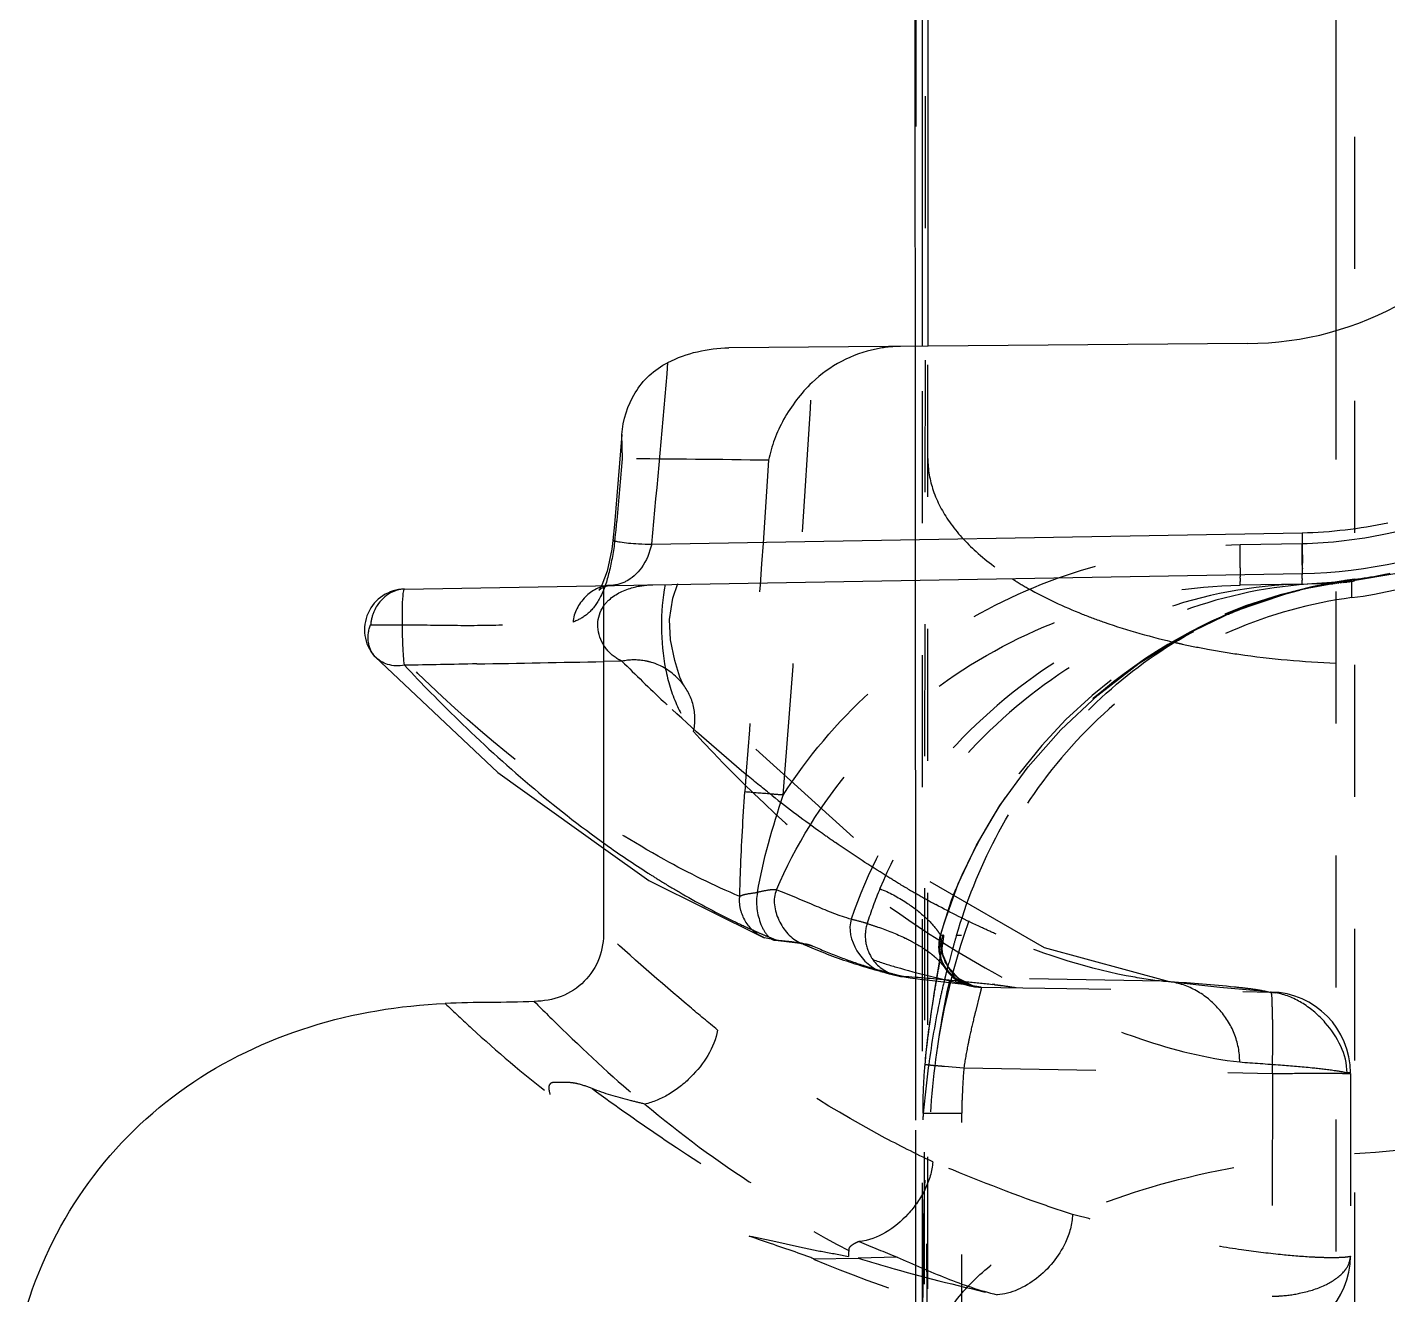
# Model space of a CAD drawing. Header units: millimetres. Extents: x 1540 to 3369, y -3458 to 1222.
# Drawn here: x 2617.17 to 2634.01, y -458.93 to -443.24 of the extents above; entities that cross this region are included whole.
import ezdxf

# ---------------------------------------------------------------- set-up
doc = ezdxf.new("R2010")
doc.units = ezdxf.units.MM
doc.header["$LTSCALE"] = 16.335
doc.linetypes.add('HIDDEN', pattern=[0.2, 0.1, -0.1])
doc.layers.add('21', color=7, linetype='CONTINUOUS')

msp = doc.modelspace()

# ---------------------------------------------------------------- linework, layer by layer
at = {"layer": '21', "color": 8, "linetype": 'HIDDEN'}
for p, q in [((2633.596, -431.526), (2633.596, -465.339)), ((2628.271, -462.06), (2628.295, -435.268)), ((2633.366, -446.956), (2633.366, -480.408)), ((2628.161, -448.339), (2628.161, -447.189)), ((2628.251, -472.244), (2628.251, -447.186)), ((2628.315, -481.721), (2628.315, -447.185)), ((2624.536, -448.579), (2624.526, -448.28)), ((2628.162, -448.577), (2628.161, -448.339)), ((2628.163, -450.083), (2628.162, -448.577)), ((2624.418, -449.59), (2624.418, -449.59)), ((2624.442, -449.591), (2624.418, -449.59)), ((2632.179, -449.642), (2632.947, -449.628)), ((2628.164, -451.701), (2628.163, -450.083)), ((2633.564, -450.298), (2633.564, -450.089)), ((2633.564, -450.089), (2633.565, -450.089)), ((2633.579, -450.099), (2633.566, -450.1)), ((2624.282, -450.143), (2624.256, -450.188)), ((2624.351, -450.15), (2624.372, -450.148)), ((2632.947, -450.131), (2632.179, -450.145)), ((2632.745, -450.249), (2632.66, -450.274)), ((2632.745, -450.249), (2632.902, -450.208)), ((2633.256, -450.134), (2633.307, -450.129)), ((2633.307, -450.129), (2633.307, -450.128)), ((2633.323, -450.126), (2633.332, -450.125)), ((2633.349, -450.123), (2633.357, -450.122)), ((2633.372, -450.12), (2633.38, -450.119)), ((2633.393, -450.117), (2633.4, -450.116)), ((2633.417, -450.114), (2633.422, -450.114)), ((2633.436, -450.112), (2633.441, -450.112)), ((2633.456, -450.11), (2633.505, -450.105)), ((2633.52, -450.103), (2633.534, -450.102)), ((2624.53, -451.085), (2624.303, -451.089)), ((2625.266, -451.344), (2625.227, -451.302)), ((2625.265, -451.344), (2625.282, -451.366)), ((2628.165, -453.159), (2628.164, -451.701)), ((2628.165, -453.496), (2628.165, -453.159)), ((2624.303, -453.399), (2624.861, -453.799)), ((2628.166, -454.394), (2628.165, -453.496)), ((2624.861, -453.799), (2626.29, -454.507)), ((2628.166, -454.586), (2628.166, -454.394)), ((2628.467, -454.48), (2628.502, -454.473)), ((2626.442, -454.537), (2626.292, -454.507)), ((2626.408, -454.536), (2626.442, -454.537)), ((2626.702, -454.57), (2626.732, -454.575)), ((2626.732, -454.575), (2626.758, -454.581)), ((2626.741, -454.573), (2626.746, -454.576)), ((2626.746, -454.576), (2626.882, -454.606)), ((2626.761, -454.582), (2626.746, -454.576)), ((2626.773, -454.587), (2626.823, -454.609)), ((2626.823, -454.609), (2626.879, -454.633)), ((2628.166, -454.708), (2628.166, -454.586)), ((2628.467, -454.48), (2628.45, -454.584)), ((2628.45, -454.586), (2628.461, -454.705)), ((2628.47, -454.48), (2628.471, -454.485)), ((2628.471, -454.485), (2628.471, -454.485)), ((2628.731, -454.479), (2628.672, -454.479)), ((2628.166, -454.89), (2628.166, -454.708)), ((2628.469, -454.737), (2628.395, -455.172)), ((2628.487, -454.796), (2628.509, -454.845)), ((2628.488, -454.796), (2628.499, -454.823)), ((2627.73, -454.923), (2627.751, -454.928)), ((2627.751, -454.928), (2627.828, -454.939)), ((2627.913, -454.971), (2627.928, -454.975)), ((2627.928, -454.975), (2627.976, -454.985)), ((2628.166, -455.076), (2628.166, -454.89)), ((2628.499, -454.823), (2628.551, -454.913)), ((2628.533, -454.886), (2628.534, -454.888)), ((2628.534, -454.888), (2628.551, -454.913)), ((2627.976, -454.984), (2628.097, -455.002)), ((2627.976, -454.985), (2628.043, -454.99)), ((2631.208, -455.046), (2628.043, -454.99)), ((2628.166, -455.22), (2628.166, -455.076)), ((2628.335, -455.033), (2628.441, -455.046)), ((2628.441, -455.046), (2628.757, -455.081)), ((2628.815, -455.088), (2628.74, -455.073)), ((2628.757, -455.081), (2628.8, -455.086)), ((2628.8, -455.086), (2628.807, -455.087)), ((2628.803, -455.087), (2628.856, -455.098)), ((2628.807, -455.087), (2628.815, -455.088)), ((2628.856, -455.098), (2628.946, -455.117)), ((2628.931, -455.116), (2628.931, -455.116)), ((2628.944, -455.117), (2628.944, -455.117)), ((2628.944, -455.117), (2628.945, -455.117)), ((2628.945, -455.117), (2628.946, -455.117)), ((2628.946, -455.117), (2632.563, -455.18)), ((2628.952, -455.117), (2628.96, -455.117)), ((2628.959, -455.117), (2628.954, -455.117)), ((2628.96, -455.117), (2628.959, -455.117)), ((2628.975, -455.117), (2628.975, -455.117)), ((2631.302, -455.052), (2631.208, -455.046)), ((2631.305, -455.053), (2631.302, -455.052)), ((2628.166, -455.795), (2628.166, -455.22)), ((2628.376, -455.294), (2628.357, -455.419)), ((2628.395, -455.172), (2628.376, -455.294)), ((2628.96, -455.2), (2628.904, -455.423)), ((2632.619, -455.188), (2632.521, -455.179)), ((2632.563, -455.18), (2632.558, -455.18)), ((2632.563, -455.18), (2632.563, -455.18)), ((2632.643, -455.193), (2632.619, -455.188)), ((2628.357, -455.419), (2628.338, -455.546)), ((2628.338, -455.546), (2628.321, -455.674)), ((2628.166, -456.076), (2628.166, -455.795)), ((2628.321, -455.674), (2628.305, -455.801)), ((2628.166, -456.764), (2628.166, -456.076)), ((2628.277, -456.075), (2628.277, -456.076)), ((2628.52, -456.098), (2628.761, -456.119)), ((2628.761, -456.119), (2632.58, -456.186)), ((2632.58, -456.186), (2632.576, -458.945)), ((2633.545, -456.18), (2633.503, -456.179)), ((2633.545, -456.191), (2633.545, -458.448)), ((2628.166, -458.524), (2628.166, -456.764)), ((2628.252, -456.677), (2628.737, -456.677)), ((2628.737, -460.061), (2628.737, -456.677)), ((2626.903, -458.48), (2627.452, -458.471)), ((2627.934, -458.462), (2627.452, -458.471)), ((2628.166, -459.402), (2628.166, -458.524))]:
    msp.add_line(p, q, dxfattribs=at)
at = {"layer": '21', "color": 7, "linetype": 'Continuous'}
for p, q in [((2628.161, -438.941), (2628.166, -444.466)), ((2628.251, -447.186), (2628.251, -438.95)), ((2628.315, -438.956), (2628.315, -447.185)), ((2633.366, -439.544), (2633.366, -446.956)), ((2628.159, -444.467), (2628.158, -444.167)), ((2628.159, -444.74), (2628.159, -444.467)), ((2628.161, -447.189), (2628.159, -444.74)), ((2632.271, -447.151), (2625.851, -447.207)), ((2624.526, -448.28), (2624.437, -449.393)), ((2624.437, -449.393), (2624.418, -449.59)), ((2624.898, -449.635), (2632.946, -449.495)), ((2621.838, -450.192), (2632.947, -449.998)), ((2624.348, -449.97), (2624.282, -450.143)), ((2624.303, -450.149), (2624.303, -454.426)), ((2621.473, -451.031), (2621.464, -451.022)), ((2621.476, -451.029), (2622.994, -452.46)), ((2622.994, -452.46), (2624.303, -453.399))]:
    msp.add_line(p, q, dxfattribs=at)
msp.add_lwpolyline([(2624.418, -449.59), (2624.405, -449.696), (2624.348, -449.97)], dxfattribs=at)
at = {"layer": '21', "color": 8, "linetype": 'HIDDEN'}
for points in [[(2624.256, -450.188), (2624.244, -450.204), (2624.267, -450.185), (2624.336, -450.154), (2624.351, -450.15)], [(2625.282, -451.366), (2625.281, -451.364), (2625.246, -451.282), (2625.184, -451.076), (2625.129, -450.821), (2625.118, -450.568), (2625.159, -450.304), (2625.22, -450.124)], [(2628.471, -454.485), (2628.517, -454.326), (2628.691, -453.842), (2628.917, -453.36), (2629.205, -452.872), (2629.555, -452.391), (2629.961, -451.932), (2630.42, -451.503), (2630.931, -451.11), (2631.491, -450.762), (2632.098, -450.471), (2632.745, -450.249)], [(2632.902, -450.208), (2632.919, -450.204), (2632.84, -450.224)], [(2633.032, -450.178), (2633.082, -450.168), (2633.216, -450.143), (2633.307, -450.128)], [(2631.305, -455.052), (2629.76, -454.631), (2627.397, -453.268), (2625.227, -451.302)], [(2626.425, -454.538), (2626.564, -454.552), (2626.702, -454.57)], [(2626.741, -454.573), (2626.753, -454.579), (2626.758, -454.581)], [(2626.879, -454.633), (2626.909, -454.645), (2626.94, -454.658), (2626.971, -454.67), (2627.003, -454.683), (2627.036, -454.696)], [(2628.461, -454.705), (2628.473, -454.747), (2628.466, -454.724), (2628.463, -454.71), (2628.471, -454.485)], [(2628.49, -454.6), (2628.489, -454.606), (2628.482, -454.656), (2628.47, -454.732)], [(2628.975, -455.117), (2628.879, -455.105), (2628.693, -455.011), (2628.566, -454.866), (2628.502, -454.714), (2628.489, -454.611), (2628.49, -454.6)], [(2627.036, -454.696), (2627.069, -454.709), (2627.102, -454.721), (2627.136, -454.734), (2627.17, -454.746), (2627.204, -454.759), (2627.238, -454.771), (2627.272, -454.783), (2627.307, -454.795)], [(2627.307, -454.795), (2627.342, -454.806), (2627.377, -454.818), (2627.412, -454.829), (2627.447, -454.84), (2627.482, -454.851)], [(2627.482, -454.851), (2627.517, -454.862), (2627.553, -454.873), (2627.588, -454.883), (2627.624, -454.893), (2627.659, -454.903), (2627.695, -454.913), (2627.759, -454.931)], [(2627.759, -454.931), (2627.783, -454.937), (2627.808, -454.945), (2627.838, -454.953), (2627.873, -454.962), (2627.908, -454.971), (2627.913, -454.971)], [(2628.533, -454.886), (2628.533, -454.886), (2628.533, -454.886), (2628.531, -454.883), (2628.527, -454.878), (2628.522, -454.869), (2628.515, -454.857), (2628.51, -454.848), (2628.499, -454.823)], [(2628.509, -454.845), (2628.618, -454.988), (2628.749, -455.074)], [(2628.856, -455.098), (2628.844, -455.095), (2628.66, -455.01), (2628.534, -454.888)], [(2628.097, -455.002), (2628.22, -455.019), (2628.335, -455.033)], [(2628.928, -455.116), (2628.913, -455.115), (2628.828, -455.1), (2628.756, -455.074), (2628.662, -455.015)], [(2628.749, -455.074), (2628.923, -455.116), (2628.931, -455.116)], [(2632.643, -455.193), (2632.396, -455.164), (2631.927, -455.122), (2631.302, -455.052)], [(2632.544, -455.181), (2632.577, -455.183), (2632.619, -455.188)], [(2628.305, -455.801), (2628.292, -455.923), (2628.281, -456.037), (2628.277, -456.076)]]:
    msp.add_lwpolyline(points, dxfattribs=at)
at = {"layer": '21', "color": 7, "linetype": 'Continuous'}
for centre, radius, start, end in [((2632.271, -443.251), 3.9, 269.9936, 90), ((2632.841, -443.963), 6.036, 271, 0), ((2405.301, -428.823), 220.581, 354.58612, 355.17203), ((2632.803, -443.719), 5.778, 271.4202, 282.0328), ((2621.846, -450.695), 0.503, 91.0005, 220.5907), ((2614.395, 43.802), 494.99, 270.96521, 271.14695)]:
    msp.add_arc(centre, radius, start, end, dxfattribs=at)
at = {"layer": '21', "color": 8, "linetype": 'HIDDEN'}
for centre, radius, start, end in [((2632.841, -444.096), 6.036, 271, 359.9969), ((2373.246, -432.389), 254.094, 355.40587, 356.55994), ((2623.073, -675.411), 226.837, 89.17399, 89.63048), ((2632.803, -443.848), 5.782, 271.42, 281.7424), ((2634.287, -456.081), 6.036, 96.8716, 164.6191), ((2634.311, -455.648), 5.622, 98.928, 100.3003), ((2634.304, -455.606), 5.58, 97.2934, 98.9284), ((2634.239, -455.635), 5.588, 96.922, 97.9793), ((2632.876, -444.448), 5.669, 277.2977, 280.5462), ((2632.864, -444.381), 5.737, 280.542, 281.8143), ((2634.324, -455.713), 5.688, 102.1194, 112.5535), ((2634.222, -455.605), 5.556, 105.425, 106.3354), ((2634.206, -455.546), 5.495, 103.7309, 105.4264), ((2634.191, -455.487), 5.434, 102.7649, 103.7295), ((2634.18, -455.434), 5.38, 101.2686, 102.7657), ((2634.168, -455.374), 5.318, 99.8707, 101.2683), ((2634.318, -455.685), 5.66, 100.3007, 102.1199), ((2634.347, -456.388), 6.348, 98.0008, 99.8978), ((2634.304, -455.672), 5.643, 112.5597, 113.7742), ((2633.457, -441.744), 9.343, 257.2224, 257.6742), ((2633.529, -441.407), 9.688, 257.6825, 259.585), ((2641.826, -433.738), 24.496, 225.0836, 226.7599), ((2641.482, -434.103), 23.994, 226.763, 226.9056), ((2636.883, -439.42), 16.963, 231.7848, 234.3645), ((2636.066, -440.553), 15.566, 234.3768, 235.1463), ((2631.512, -443.286), 12.367, 234.4991, 237.4166), ((2631.08, -443.952), 11.573, 237.4477, 238.3345), ((2634.164, -443.476), 12.077, 239.0457, 240.3711), ((2633.839, -444.046), 11.421, 240.3719, 241.6331), ((2629.792, -446.29), 8.902, 244.0381, 245.7305), ((2626.48, -454.051), 0.494, 194.3983, 230.9822), ((2629.652, -446.597), 8.564, 245.7379, 246.3026), ((2629.568, -446.789), 8.355, 246.3013, 247.1393), ((2629.471, -447.02), 8.104, 247.1392, 248.0568), ((2629.525, -448.642), 6.523, 246.0915, 249.2861), ((2628.952, -454.614), 0.503, 164.6164, 269), ((2639.047, -457.606), 10.837, 164.0587, 165.4878), ((2640.052, -457.892), 11.883, 163.3198, 164.0679), ((2629.417, -448.927), 6.219, 249.2909, 252.37), ((2629.288, -449.328), 5.797, 252.3832, 254.6484), ((2629.215, -449.59), 5.526, 254.66, 255.4589), ((2627.893, -455.352), 0.791, 40.5242, 42.3787), ((2627.964, -455.293), 0.699, 35.5766, 40.5862), ((2638.01, -457.338), 9.766, 165.9428, 166.4705), ((2638.328, -457.418), 10.094, 165.5002, 165.9432), ((2624.511, -502.975), 48.115, 85.0626, 85.7905), ((2637.459, -457.207), 9.2, 166.4624, 167.8563), ((2632.103, -439.376), 16.054, 257.908, 258.1384), ((2628.955, -454.641), 0.476, 260.6366, 268.9474), ((2628.038, -464.549), 9.526, 83.3427, 83.5311), ((2627.934, -504.147), 49.211, 86.0572, 86.1858), ((2632.545, -456.18), 1, 0.0003, 89.0001), ((2635.112, -456.677), 6.861, 174.974, 178.3237), ((2641.867, -457.906), 13.664, 172.323, 174.8411), ((2635.158, -456.677), 6.421, 175.0207, 178.3407), ((2635.098, -456.675), 6.362, 178.3406, 180.0162), ((2642.663, -457.983), 14.463, 174.8214, 175.154), ((2632.545, -458.448), 1, 271.5, 0)]:
    msp.add_arc(centre, radius, start, end, dxfattribs=at)
at = {"layer": '21', "color": 7, "linetype": 'Continuous'}
for points, knots in [([(2628.158, -444.167), (2628.158, -443.678), (2628.157, -441.936), (2628.156, -440.194), (2628.156, -438.941)], [0, 0, 0, 0, 0.280427, 1, 1, 1, 1]), ([(2624.527, -448.28), (2624.541, -448.099), (2624.627, -447.827), (2624.858, -447.537), (2625.015, -447.431), (2625.1, -447.388)], [0, 0, 0, 0, 0.49385, 0.740895, 1, 1, 1, 1]), ([(2624.418, -449.59), (2624.418, -449.593), (2624.431, -449.594), (2624.444, -449.599), (2624.475, -449.603), (2624.529, -449.613), (2624.617, -449.623), (2624.691, -449.629), (2624.733, -449.631)], [0, 0, 0, 0, 0.02099, 0.079156, 0.171036, 0.292651, 0.609403, 1, 1, 1, 1]), ([(2632.946, -449.495), (2632.948, -449.559), (2632.949, -449.652), (2632.95, -449.771), (2632.951, -449.847), (2632.949, -449.907), (2632.951, -449.957), (2632.946, -449.978), (2632.95, -449.998), (2632.947, -449.998)], [0, 0, 0, 0, 0.382092, 0.555532, 0.706999, 0.831269, 0.923447, 0.980345, 1, 1, 1, 1]), ([(2624.898, -449.635), (2624.872, -449.738), (2624.802, -449.924), (2624.652, -450.061), (2624.575, -450.099)], [0, 0, 0, 0, 0.553393, 1, 1, 1, 1]), ([(2621.664, -450.24), (2621.598, -450.276), (2621.521, -450.351), (2621.473, -450.441), (2621.462, -450.465)], [0, 0, 0, 0, 0.740192, 1, 1, 1, 1]), ([(2621.82, -450.277), (2621.822, -450.256), (2621.825, -450.227), (2621.831, -450.202), (2621.835, -450.192), (2621.838, -450.192)], [0, 0, 0, 0, 0.722795, 0.915927, 1, 1, 1, 1]), ([(2621.812, -450.503), (2621.812, -450.481), (2621.813, -450.405), (2621.816, -450.33), (2621.82, -450.277)], [0, 0, 0, 0, 0.292078, 1, 1, 1, 1]), ([(2624.296, -450.873), (2624.254, -450.8), (2624.206, -450.634), (2624.257, -450.467), (2624.303, -450.401)], [0, 0, 0, 0, 0.51548, 1, 1, 1, 1]), ([(2621.829, -451.05), (2621.825, -451.011), (2621.814, -450.829), (2621.81, -450.646), (2621.812, -450.503)], [0, 0, 0, 0, 0.215999, 1, 1, 1, 1]), ([(2621.838, -451.135), (2621.769, -451.147), (2621.634, -451.144), (2621.516, -451.073), (2621.475, -451.028)], [0, 0, 0, 0, 0.535541, 1, 1, 1, 1]), ([(2621.838, -451.135), (2621.837, -451.129), (2621.833, -451.101), (2621.831, -451.073), (2621.829, -451.05)], [0, 0, 0, 0, 0.214741, 1, 1, 1, 1]), ([(2621.838, -451.135), (2622.054, -451.365), (2622.834, -452.16), (2623.682, -452.891), (2624.331, -453.354)], [0, 0, 0, 0, 0.283996, 1, 1, 1, 1]), ([(2624.303, -454.426), (2624.301, -454.539), (2624.273, -454.771), (2624.078, -455.062), (2623.788, -455.257), (2623.558, -455.291), (2623.445, -455.297)], [0, 0, 0, 0, 0.250106, 0.499971, 0.749779, 1, 1, 1, 1]), ([(2617.169, -459.055), (2617.337, -458.515), (2617.852, -457.481), (2619.089, -456.273), (2620.646, -455.532), (2621.777, -455.345), (2622.342, -455.321)], [0, 0, 0, 0, 0.249928, 0.499819, 0.749882, 1, 1, 1, 1])]:
    msp.add_open_spline(points, degree=3, knots=knots, dxfattribs=at)
at = {"layer": '21', "color": 8, "linetype": 'HIDDEN'}
for points, knots in [([(2633.564, -450.298), (2634.307, -450.201), (2635.755, -449.7), (2637.482, -448.24), (2638.61, -446.305), (2638.877, -444.833), (2638.877, -444.103)], [0, 0, 0, 0, 0.254132, 0.504644, 0.752425, 1, 1, 1, 1]), ([(2633.98, -449.509), (2634.507, -449.396), (2635.536, -449.023), (2636.848, -448.038), (2637.813, -446.713), (2638.173, -445.678), (2638.278, -445.15)], [0, 0, 0, 0, 0.249996, 0.499998, 0.749999, 1, 1, 1, 1]), ([(2627.975, -447.188), (2627.874, -447.189), (2627.477, -447.233), (2627.096, -447.428), (2626.882, -447.636)], [0, 0, 0, 0, 0.252129, 1, 1, 1, 1]), ([(2626.882, -447.636), (2626.745, -447.77), (2626.511, -448.068), (2626.381, -448.423), (2626.343, -448.598)], [0, 0, 0, 0, 0.517185, 1, 1, 1, 1]), ([(2624.442, -449.591), (2624.452, -449.508), (2624.486, -449.171), (2624.512, -448.833), (2624.536, -448.579)], [0, 0, 0, 0, 0.246901, 1, 1, 1, 1]), ([(2628.315, -448.576), (2628.315, -448.71), (2628.365, -448.991), (2628.578, -449.387), (2628.919, -449.756), (2629.204, -449.966), (2629.362, -450.067)], [0, 0, 0, 0, 0.212101, 0.442324, 0.702808, 1, 1, 1, 1]), ([(2624.442, -449.591), (2624.424, -449.722), (2624.383, -449.965), (2624.284, -450.283), (2624.124, -450.504), (2623.986, -450.577), (2623.924, -450.601)], [0, 0, 0, 0, 0.334077, 0.617816, 0.831006, 1, 1, 1, 1]), ([(2626.524, -452.741), (2626.826, -452.273), (2627.556, -451.41), (2628.932, -450.428), (2630.503, -449.806), (2631.621, -449.654), (2632.179, -449.642)], [0, 0, 0, 0, 0.249983, 0.49998, 0.749995, 1, 1, 1, 1]), ([(2632.183, -449.998), (2632.183, -449.971), (2632.182, -449.853), (2632.181, -449.734), (2632.179, -449.642)], [0, 0, 0, 0, 0.226001, 1, 1, 1, 1]), ([(2632.947, -450.131), (2632.95, -450.131), (2632.946, -450.111), (2632.951, -450.09), (2632.949, -450.04), (2632.951, -449.98), (2632.95, -449.904), (2632.949, -449.786), (2632.948, -449.693), (2632.947, -449.628)], [0, 0, 0, 0, 0.019656, 0.076554, 0.168731, 0.293, 0.444467, 0.617908, 1, 1, 1, 1]), ([(2629.362, -450.067), (2629.426, -450.107), (2629.703, -450.273), (2629.997, -450.409), (2630.226, -450.501)], [0, 0, 0, 0, 0.235159, 1, 1, 1, 1]), ([(2632.179, -450.145), (2632.183, -450.145), (2632.178, -450.125), (2632.184, -450.103), (2632.182, -450.053), (2632.183, -450.018), (2632.183, -449.997)], [0, 0, 0, 0, 0.066461, 0.260792, 0.576196, 1, 1, 1, 1]), ([(2633.566, -450.098), (2633.559, -450.099), (2633.516, -450.103), (2633.474, -450.103), (2633.439, -450.103)], [0, 0, 0, 0, 0.171123, 1, 1, 1, 1]), ([(2633.566, -450.088), (2633.574, -450.088), (2633.602, -450.088), (2633.583, -450.096), (2633.578, -450.096)], [0, 0, 0, 0, 0.652159, 1, 1, 1, 1]), ([(2624.372, -450.148), (2624.263, -450.15), (2624.045, -450.271), (2623.934, -450.486), (2623.924, -450.601)], [0, 0, 0, 0, 0.486477, 1, 1, 1, 1]), ([(2624.303, -450.401), (2624.322, -450.374), (2624.42, -450.263), (2624.561, -450.2), (2624.67, -450.171)], [0, 0, 0, 0, 0.232606, 1, 1, 1, 1]), ([(2625.065, -450.136), (2625.001, -450.478), (2625.001, -450.997), (2625.181, -451.607), (2625.327, -451.858), (2625.414, -451.956)], [0, 0, 0, 0, 0.54996, 0.792732, 1, 1, 1, 1]), ([(2626.441, -453.916), (2626.677, -453.364), (2627.322, -452.324), (2628.703, -451.118), (2630.367, -450.349), (2631.577, -450.155), (2632.179, -450.145)], [0, 0, 0, 0, 0.248831, 0.498992, 0.750165, 1, 1, 1, 1]), ([(2632.947, -450.131), (2632.339, -450.142), (2631.112, -450.378), (2629.482, -451.278), (2628.149, -452.586), (2627.561, -453.696), (2627.368, -454.279)], [0, 0, 0, 0, 0.247993, 0.498315, 0.74959, 1, 1, 1, 1]), ([(2633.121, -450.126), (2632.563, -450.152), (2631.433, -450.394), (2629.889, -451.193), (2628.575, -452.364), (2627.943, -453.365), (2627.722, -453.899)], [0, 0, 0, 0, 0.242622, 0.494558, 0.748779, 1, 1, 1, 1]), ([(2633.311, -450.12), (2633.302, -450.12), (2633.239, -450.12), (2633.175, -450.123), (2633.121, -450.126)], [0, 0, 0, 0, 0.1412, 1, 1, 1, 1]), ([(2633.307, -450.128), (2633.316, -450.127), (2633.349, -450.123), (2633.319, -450.12), (2633.311, -450.12)], [0, 0, 0, 0, 0.544484, 1, 1, 1, 1]), ([(2633.564, -450.298), (2633.054, -450.365), (2632.054, -450.64), (2630.737, -451.436), (2629.694, -452.53), (2628.96, -453.815), (2628.521, -455.196), (2628.247, -457.064), (2628.251, -458.47), (2628.251, -459.4)], [0, 0, 0, 0, 0.132127, 0.262679, 0.390737, 0.516309, 0.639585, 0.761059, 1, 1, 1, 1]), ([(2621.419, -450.634), (2621.653, -450.631), (2622.107, -450.635), (2622.76, -450.646), (2623.27, -450.626), (2623.651, -450.662), (2623.836, -450.634), (2623.924, -450.601)], [0, 0, 0, 0, 0.279473, 0.543101, 0.780939, 0.888366, 1, 1, 1, 1]), ([(2628.67, -454.481), (2628.79, -454.063), (2629.123, -453.242), (2629.852, -452.121), (2630.819, -451.161), (2631.61, -450.692), (2632.029, -450.508)], [0, 0, 0, 0, 0.243594, 0.491812, 0.743684, 1, 1, 1, 1]), ([(2630.226, -450.501), (2630.316, -450.536), (2630.697, -450.678), (2631.089, -450.787), (2631.39, -450.856)], [0, 0, 0, 0, 0.238422, 1, 1, 1, 1]), ([(2621.467, -451.019), (2621.427, -450.972), (2621.369, -450.84), (2621.393, -450.701), (2621.419, -450.634)], [0, 0, 0, 0, 0.466115, 1, 1, 1, 1]), ([(2625.988, -453.995), (2625.667, -453.863), (2624.963, -453.511), (2623.349, -452.501), (2622.179, -451.453), (2621.419, -450.634)], [0, 0, 0, 0, 0.182648, 0.4125, 1, 1, 1, 1]), ([(2631.71, -450.646), (2630.937, -451.03), (2629.555, -452.118), (2628.695, -453.664), (2628.47, -454.48)], [0, 0, 0, 0, 0.504871, 1, 1, 1, 1]), ([(2624.53, -451.084), (2624.505, -451.073), (2624.411, -451.022), (2624.335, -450.941), (2624.296, -450.873)], [0, 0, 0, 0, 0.266629, 1, 1, 1, 1]), ([(2631.778, -450.935), (2631.906, -450.959), (2632.432, -451.045), (2632.964, -451.092), (2633.366, -451.107)], [0, 0, 0, 0, 0.244769, 1, 1, 1, 1]), ([(2624.894, -451.099), (2624.865, -451.091), (2624.747, -451.063), (2624.621, -451.066), (2624.53, -451.084)], [0, 0, 0, 0, 0.244418, 1, 1, 1, 1]), ([(2638.613, -453.055), (2638.416, -452.759), (2637.793, -452.21), (2636.577, -451.638), (2635.057, -451.245), (2633.947, -451.129), (2633.366, -451.107)], [0, 0, 0, 0, 0.185678, 0.420221, 0.696992, 1, 1, 1, 1]), ([(2625.414, -451.956), (2625.439, -451.849), (2625.438, -451.623), (2625.333, -451.426), (2625.266, -451.344)], [0, 0, 0, 0, 0.510105, 1, 1, 1, 1]), ([(2626.389, -452.748), (2626.283, -452.664), (2625.837, -452.304), (2625.409, -451.923), (2625.089, -451.624)], [0, 0, 0, 0, 0.235525, 1, 1, 1, 1]), ([(2625.414, -451.956), (2626.058, -452.656), (2627.303, -453.819), (2629.217, -455.042), (2630.797, -455.751), (2631.761, -456), (2632.175, -456.045)], [0, 0, 0, 0, 0.355215, 0.631717, 0.844412, 1, 1, 1, 1]), ([(2625.988, -453.995), (2625.99, -453.889), (2626.003, -453.457), (2626.029, -453.027), (2626.05, -452.702)], [0, 0, 0, 0, 0.247357, 1, 1, 1, 1]), ([(2626.524, -452.741), (2626.473, -452.737), (2626.315, -452.724), (2626.157, -452.712), (2626.05, -452.702)], [0, 0, 0, 0, 0.322364, 1, 1, 1, 1]), ([(2627.952, -453.834), (2627.888, -453.795), (2627.623, -453.633), (2627.364, -453.462), (2627.171, -453.327)], [0, 0, 0, 0, 0.239566, 1, 1, 1, 1]), ([(2625.004, -453.802), (2625.081, -453.849), (2625.372, -454.024), (2625.671, -454.185), (2625.895, -454.294)], [0, 0, 0, 0, 0.26553, 1, 1, 1, 1]), ([(2625.988, -453.995), (2626.012, -453.979), (2626.087, -453.961), (2626.16, -453.952), (2626.205, -453.947)], [0, 0, 0, 0, 0.392127, 1, 1, 1, 1]), ([(2626.205, -453.947), (2626.182, -454.077), (2626.208, -454.275), (2626.311, -454.467), (2626.383, -454.531), (2626.417, -454.537)], [0, 0, 0, 0, 0.601334, 0.839722, 1, 1, 1, 1]), ([(2626.441, -453.916), (2626.431, -453.912), (2626.401, -453.912), (2626.322, -453.92), (2626.255, -453.935), (2626.205, -453.947)], [0, 0, 0, 0, 0.142222, 0.367302, 1, 1, 1, 1]), ([(2626.441, -453.916), (2626.392, -454.031), (2626.44, -454.315), (2626.622, -454.518), (2626.741, -454.573)], [0, 0, 0, 0, 0.489237, 1, 1, 1, 1]), ([(2627.368, -454.279), (2627.22, -454.238), (2626.913, -454.11), (2626.609, -453.979), (2626.441, -453.916)], [0, 0, 0, 0, 0.46014, 1, 1, 1, 1]), ([(2627.722, -453.899), (2627.835, -453.947), (2628.032, -454.05), (2628.261, -454.226), (2628.392, -454.36), (2628.45, -454.441), (2628.468, -454.469), (2628.47, -454.48)], [0, 0, 0, 0, 0.383772, 0.6874, 0.899072, 0.964735, 1, 1, 1, 1]), ([(2626.001, -454.174), (2625.99, -454.131), (2625.983, -454.071), (2625.986, -454.011), (2625.988, -453.995)], [0, 0, 0, 0, 0.738716, 1, 1, 1, 1]), ([(2629.162, -454.463), (2629.101, -454.436), (2628.848, -454.322), (2628.599, -454.197), (2628.413, -454.096)], [0, 0, 0, 0, 0.23807, 1, 1, 1, 1]), ([(2627.563, -454.331), (2627.548, -454.327), (2627.483, -454.308), (2627.417, -454.292), (2627.368, -454.279)], [0, 0, 0, 0, 0.236172, 1, 1, 1, 1]), ([(2625.713, -455.65), (2625.598, -455.555), (2625.119, -455.156), (2624.649, -454.748), (2624.303, -454.426)], [0, 0, 0, 0, 0.240966, 1, 1, 1, 1]), ([(2627.563, -454.331), (2627.54, -454.405), (2627.529, -454.566), (2627.59, -454.715), (2627.635, -454.778)], [0, 0, 0, 0, 0.499763, 1, 1, 1, 1]), ([(2627.563, -454.331), (2627.608, -454.345), (2627.768, -454.397), (2627.925, -454.459), (2628.035, -454.511)], [0, 0, 0, 0, 0.278053, 1, 1, 1, 1]), ([(2628.502, -454.473), (2628.511, -454.469), (2628.502, -454.547), (2628.494, -454.608), (2628.464, -454.78), (2628.43, -454.974), (2628.388, -455.218), (2628.33, -455.587), (2628.295, -455.877), (2628.277, -456.075)], [0, 0, 0, 0, 0.018969, 0.080217, 0.178385, 0.307118, 0.460004, 0.630654, 1, 1, 1, 1]), ([(2628.975, -455.117), (2628.828, -455.115), (2628.536, -454.944), (2628.46, -454.614), (2628.502, -454.473)], [0, 0, 0, 0, 0.499803, 1, 1, 1, 1]), ([(2631.208, -455.046), (2631.062, -455.028), (2630.359, -454.917), (2629.678, -454.689), (2629.162, -454.463)], [0, 0, 0, 0, 0.207462, 1, 1, 1, 1]), ([(2633.596, -457.176), (2634.291, -457.138), (2635.585, -456.961), (2637.074, -456.462), (2637.997, -455.9), (2638.488, -455.45), (2638.802, -454.956), (2638.877, -454.596), (2638.877, -454.426)], [0, 0, 0, 0, 0.326773, 0.610318, 0.72934, 0.83194, 0.920355, 1, 1, 1, 1]), ([(2626.442, -454.537), (2626.478, -454.54), (2626.595, -454.551), (2626.713, -454.564), (2626.793, -454.581)], [0, 0, 0, 0, 0.303629, 1, 1, 1, 1]), ([(2626.793, -454.581), (2626.802, -454.582), (2626.832, -454.589), (2626.862, -454.597), (2626.882, -454.606)], [0, 0, 0, 0, 0.309259, 1, 1, 1, 1]), ([(2628.035, -454.511), (2628.067, -454.527), (2628.181, -454.585), (2628.289, -454.653), (2628.361, -454.71)], [0, 0, 0, 0, 0.282332, 1, 1, 1, 1]), ([(2628.315, -459.927), (2628.315, -459.015), (2628.267, -457.652), (2628.411, -455.827), (2628.6, -454.927), (2628.731, -454.479)], [0, 0, 0, 0, 0.499107, 0.74488, 1, 1, 1, 1]), ([(2627.635, -454.778), (2627.731, -454.812), (2628.095, -454.926), (2628.467, -455.015), (2628.74, -455.073)], [0, 0, 0, 0, 0.266562, 1, 1, 1, 1]), ([(2628.361, -454.71), (2628.372, -454.719), (2628.413, -454.753), (2628.452, -454.79), (2628.478, -454.819)], [0, 0, 0, 0, 0.268388, 1, 1, 1, 1]), ([(2628.652, -455.039), (2628.695, -455.043), (2628.848, -455.056), (2629.001, -455.071), (2629.111, -455.084)], [0, 0, 0, 0, 0.277778, 1, 1, 1, 1]), ([(2628.975, -455.117), (2628.977, -455.118), (2628.975, -455.129), (2628.974, -455.142), (2628.968, -455.169), (2628.963, -455.189), (2628.96, -455.2)], [0, 0, 0, 0, 0.076031, 0.271218, 0.581707, 1, 1, 1, 1]), ([(2629.142, -455.088), (2629.168, -455.091), (2629.257, -455.101), (2629.346, -455.114), (2629.409, -455.125)], [0, 0, 0, 0, 0.29356, 1, 1, 1, 1]), ([(2632.175, -456.045), (2632.176, -455.926), (2632.128, -455.684), (2631.931, -455.378), (2631.653, -455.146), (2631.422, -455.067), (2631.305, -455.052)], [0, 0, 0, 0, 0.251545, 0.502457, 0.752615, 1, 1, 1, 1]), ([(2632.286, -455.138), (2632.227, -455.131), (2631.905, -455.095), (2631.582, -455.071), (2631.318, -455.053)], [0, 0, 0, 0, 0.183948, 1, 1, 1, 1]), ([(2632.521, -455.179), (2632.508, -455.175), (2632.431, -455.157), (2632.352, -455.146), (2632.286, -455.138)], [0, 0, 0, 0, 0.17048, 1, 1, 1, 1]), ([(2623.445, -455.297), (2623.559, -455.411), (2624.002, -455.848), (2624.458, -456.271), (2624.811, -456.566)], [0, 0, 0, 0, 0.260706, 1, 1, 1, 1]), ([(2632.58, -456.186), (2632.582, -456.073), (2632.584, -455.854), (2632.585, -455.559), (2632.578, -455.34), (2632.575, -455.226), (2632.567, -455.19)], [0, 0, 0, 0, 0.339923, 0.659537, 0.888378, 1, 1, 1, 1]), ([(2633.503, -456.179), (2633.504, -455.954), (2633.323, -455.613), (2632.975, -455.313), (2632.755, -455.215), (2632.643, -455.193)], [0, 0, 0, 0, 0.489978, 0.752655, 1, 1, 1, 1]), ([(2622.342, -455.321), (2622.451, -455.425), (2622.867, -455.818), (2623.304, -456.188), (2623.637, -456.446)], [0, 0, 0, 0, 0.262877, 1, 1, 1, 1]), ([(2628.904, -455.423), (2628.898, -455.447), (2628.871, -455.554), (2628.847, -455.661), (2628.829, -455.744)], [0, 0, 0, 0, 0.227904, 1, 1, 1, 1]), ([(2625.713, -455.65), (2625.676, -455.87), (2625.472, -456.176), (2625.125, -456.453), (2624.915, -456.545), (2624.811, -456.566)], [0, 0, 0, 0, 0.499631, 0.762019, 1, 1, 1, 1]), ([(2628.375, -457.28), (2628.164, -457.181), (2627.234, -456.712), (2626.357, -456.139), (2625.713, -455.65)], [0, 0, 0, 0, 0.224087, 1, 1, 1, 1]), ([(2628.829, -455.744), (2628.823, -455.774), (2628.797, -455.899), (2628.775, -456.024), (2628.761, -456.119)], [0, 0, 0, 0, 0.242892, 1, 1, 1, 1]), ([(2628.277, -456.076), (2628.283, -456.079), (2628.307, -456.076), (2628.355, -456.085), (2628.43, -456.089), (2628.488, -456.095), (2628.52, -456.098)], [0, 0, 0, 0, 0.076847, 0.284834, 0.600405, 1, 1, 1, 1]), ([(2632.175, -456.045), (2632.344, -456.057), (2632.643, -456.078), (2633.033, -456.11), (2633.307, -456.142), (2633.452, -456.164), (2633.503, -456.179)], [0, 0, 0, 0, 0.379576, 0.672975, 0.879808, 1, 1, 1, 1]), ([(2624.16, -456.373), (2624.102, -456.352), (2624.01, -456.317), (2623.875, -456.296), (2623.781, -456.3), (2623.708, -456.296), (2623.657, -456.298), (2623.63, -456.326), (2623.617, -456.376), (2623.634, -456.415), (2623.637, -456.446)], [0, 0, 0, 0, 0.277886, 0.438619, 0.608839, 0.696298, 0.773192, 0.822372, 0.858915, 1, 1, 1, 1]), ([(2632.58, -456.186), (2632.701, -456.186), (2632.876, -456.185), (2633.1, -456.185), (2633.243, -456.184), (2633.363, -456.185), (2633.446, -456.185), (2633.496, -456.187), (2633.523, -456.187), (2633.535, -456.19), (2633.546, -456.189), (2633.545, -456.191)], [0, 0, 0, 0, 0.375171, 0.544471, 0.694628, 0.820428, 0.916665, 0.952073, 0.978151, 0.994275, 1, 1, 1, 1]), ([(2624.16, -456.373), (2624.458, -456.592), (2625.483, -457.314), (2626.556, -457.97), (2627.339, -458.38)], [0, 0, 0, 0, 0.294584, 1, 1, 1, 1]), ([(2624.811, -456.566), (2624.751, -456.551), (2624.531, -456.498), (2624.311, -456.438), (2624.16, -456.373)], [0, 0, 0, 0, 0.274284, 1, 1, 1, 1]), ([(2624.811, -456.566), (2625.251, -456.933), (2626.097, -457.565), (2627.024, -458.076), (2627.465, -458.266)], [0, 0, 0, 0, 0.544394, 1, 1, 1, 1]), ([(2628.375, -457.28), (2628.368, -457.397), (2628.293, -457.636), (2628.024, -458.023), (2627.695, -458.247), (2627.465, -458.266)], [0, 0, 0, 0, 0.247808, 0.512453, 1, 1, 1, 1]), ([(2628.315, -459.927), (2628.315, -459.757), (2628.391, -459.397), (2628.704, -458.903), (2629.196, -458.453), (2630.118, -457.891), (2631.607, -457.391), (2632.901, -457.215), (2633.596, -457.176)], [0, 0, 0, 0, 0.079645, 0.168061, 0.270661, 0.389682, 0.673227, 1, 1, 1, 1]), ([(2630.106, -457.932), (2629.972, -457.889), (2629.387, -457.692), (2628.815, -457.461), (2628.375, -457.28)], [0, 0, 0, 0, 0.229104, 1, 1, 1, 1]), ([(2630.106, -457.932), (2630.103, -458.051), (2630.013, -458.359), (2629.7, -458.744), (2629.347, -458.917), (2629.172, -458.926)], [0, 0, 0, 0, 0.246557, 0.638014, 1, 1, 1, 1]), ([(2633.545, -458.448), (2633.545, -458.453), (2633.519, -458.457), (2633.485, -458.463), (2633.413, -458.467), (2633.32, -458.469), (2633.198, -458.467), (2632.982, -458.457), (2632.644, -458.429), (2632.159, -458.368), (2631.568, -458.269), (2630.87, -458.124), (2630.373, -458.002), (2630.106, -457.932)], [0, 0, 0, 0, 0.004393, 0.016188, 0.035631, 0.062762, 0.097603, 0.140175, 0.248618, 0.388379, 0.559844, 0.763515, 1, 1, 1, 1]), ([(2626.105, -458.199), (2626.208, -458.22), (2626.41, -458.259), (2626.712, -458.33), (2627.018, -458.395), (2627.227, -458.429), (2627.332, -458.454)], [0, 0, 0, 0, 0.252704, 0.49308, 0.742387, 1, 1, 1, 1]), ([(2626.903, -458.48), (2626.839, -458.456), (2626.575, -458.357), (2626.305, -458.275), (2626.105, -458.199)], [0, 0, 0, 0, 0.241357, 1, 1, 1, 1]), ([(2627.465, -458.266), (2627.445, -458.274), (2627.409, -458.291), (2627.366, -458.318), (2627.336, -458.347), (2627.335, -458.371), (2627.339, -458.38)], [0, 0, 0, 0, 0.361622, 0.640988, 0.841736, 1, 1, 1, 1]), ([(2631.022, -459.468), (2630.546, -459.46), (2629.126, -459.33), (2627.776, -458.844), (2626.903, -458.49)], [0, 0, 0, 0, 0.335559, 1, 1, 1, 1]), ([(2627.452, -458.471), (2627.6, -458.518), (2628.168, -458.688), (2628.744, -458.825), (2629.169, -458.926)], [0, 0, 0, 0, 0.263248, 1, 1, 1, 1]), ([(2627.934, -458.462), (2628.138, -458.548), (2628.539, -458.73), (2628.958, -458.873), (2629.172, -458.926)], [0, 0, 0, 0, 0.500897, 1, 1, 1, 1]), ([(2633.461, -458.643), (2633.474, -458.628), (2633.518, -458.572), (2633.545, -458.5), (2633.545, -458.448)], [0, 0, 0, 0, 0.274736, 1, 1, 1, 1]), ([(2632.933, -458.904), (2633.042, -458.881), (2633.232, -458.82), (2633.402, -458.708), (2633.461, -458.643)], [0, 0, 0, 0, 0.557938, 1, 1, 1, 1]), ([(2632.576, -458.945), (2632.607, -458.944), (2632.727, -458.939), (2632.847, -458.923), (2632.933, -458.904)], [0, 0, 0, 0, 0.261547, 1, 1, 1, 1])]:
    msp.add_open_spline(points, degree=3, knots=knots, dxfattribs=at)
at = {"layer": '21', "color": 7, "linetype": 'Continuous'}
for points in [[(2625.099, -447.388), (2625.328, -447.269), (2625.593, -447.209), (2625.851, -447.207)], [(2624.733, -449.631), (2624.788, -449.634), (2624.843, -449.636), (2624.898, -449.635)], [(2621.838, -450.192), (2621.777, -450.193), (2621.716, -450.211), (2621.664, -450.24)], [(2622.734, -451.118), (2622.435, -451.124), (2622.136, -451.129), (2621.838, -451.135)], [(2623.445, -455.297), (2623.078, -455.315), (2622.709, -455.301), (2622.342, -455.321)]]:
    msp.add_open_spline(points, degree=3, dxfattribs=at)
at = {"layer": '21', "color": 8, "linetype": 'HIDDEN'}
for points in [[(2626.343, -448.598), (2626.259, -449.967), (2626.149, -451.334), (2626.05, -452.702)], [(2624.575, -450.099), (2624.513, -450.13), (2624.442, -450.147), (2624.373, -450.148)], [(2624.67, -450.171), (2624.749, -450.151), (2624.831, -450.14), (2624.912, -450.138)], [(2632.659, -450.273), (2632.333, -450.369), (2632.015, -450.495), (2631.71, -450.646)], [(2621.462, -450.465), (2621.439, -450.518), (2621.425, -450.576), (2621.419, -450.634)], [(2625.227, -451.302), (2625.137, -451.208), (2625.019, -451.136), (2624.894, -451.099)], [(2626.205, -453.947), (2626.278, -453.538), (2626.394, -453.136), (2626.524, -452.741)], [(2627.722, -453.899), (2627.663, -454.041), (2627.611, -454.185), (2627.563, -454.331)], [(2627.368, -454.279), (2627.289, -454.516), (2627.506, -454.862), (2627.748, -454.927)], [(2626.292, -454.508), (2626.248, -454.49), (2626.206, -454.465), (2626.169, -454.435)], [(2628.47, -454.48), (2628.442, -454.582), (2628.45, -454.698), (2628.488, -454.796)], [(2627.635, -454.778), (2627.702, -454.875), (2627.814, -454.946), (2627.928, -454.975)], [(2627.828, -454.939), (2627.877, -454.951), (2627.927, -454.966), (2627.977, -454.978)], [(2627.977, -454.978), (2627.999, -454.983), (2628.021, -454.987), (2628.043, -454.99)], [(2628.659, -455.019), (2628.618, -454.99), (2628.581, -454.954), (2628.551, -454.913)], [(2628.465, -455.272), (2628.407, -455.539), (2628.362, -455.81), (2628.326, -456.081)], [(2628.254, -456.476), (2628.252, -456.543), (2628.251, -456.61), (2628.252, -456.677)], [(2627.465, -458.266), (2627.621, -458.332), (2627.778, -458.396), (2627.934, -458.462)], [(2627.339, -458.38), (2627.328, -458.403), (2627.333, -458.43), (2627.332, -458.454)]]:
    msp.add_open_spline(points, degree=3, dxfattribs=at)

doc.saveas('drawing.dxf')
